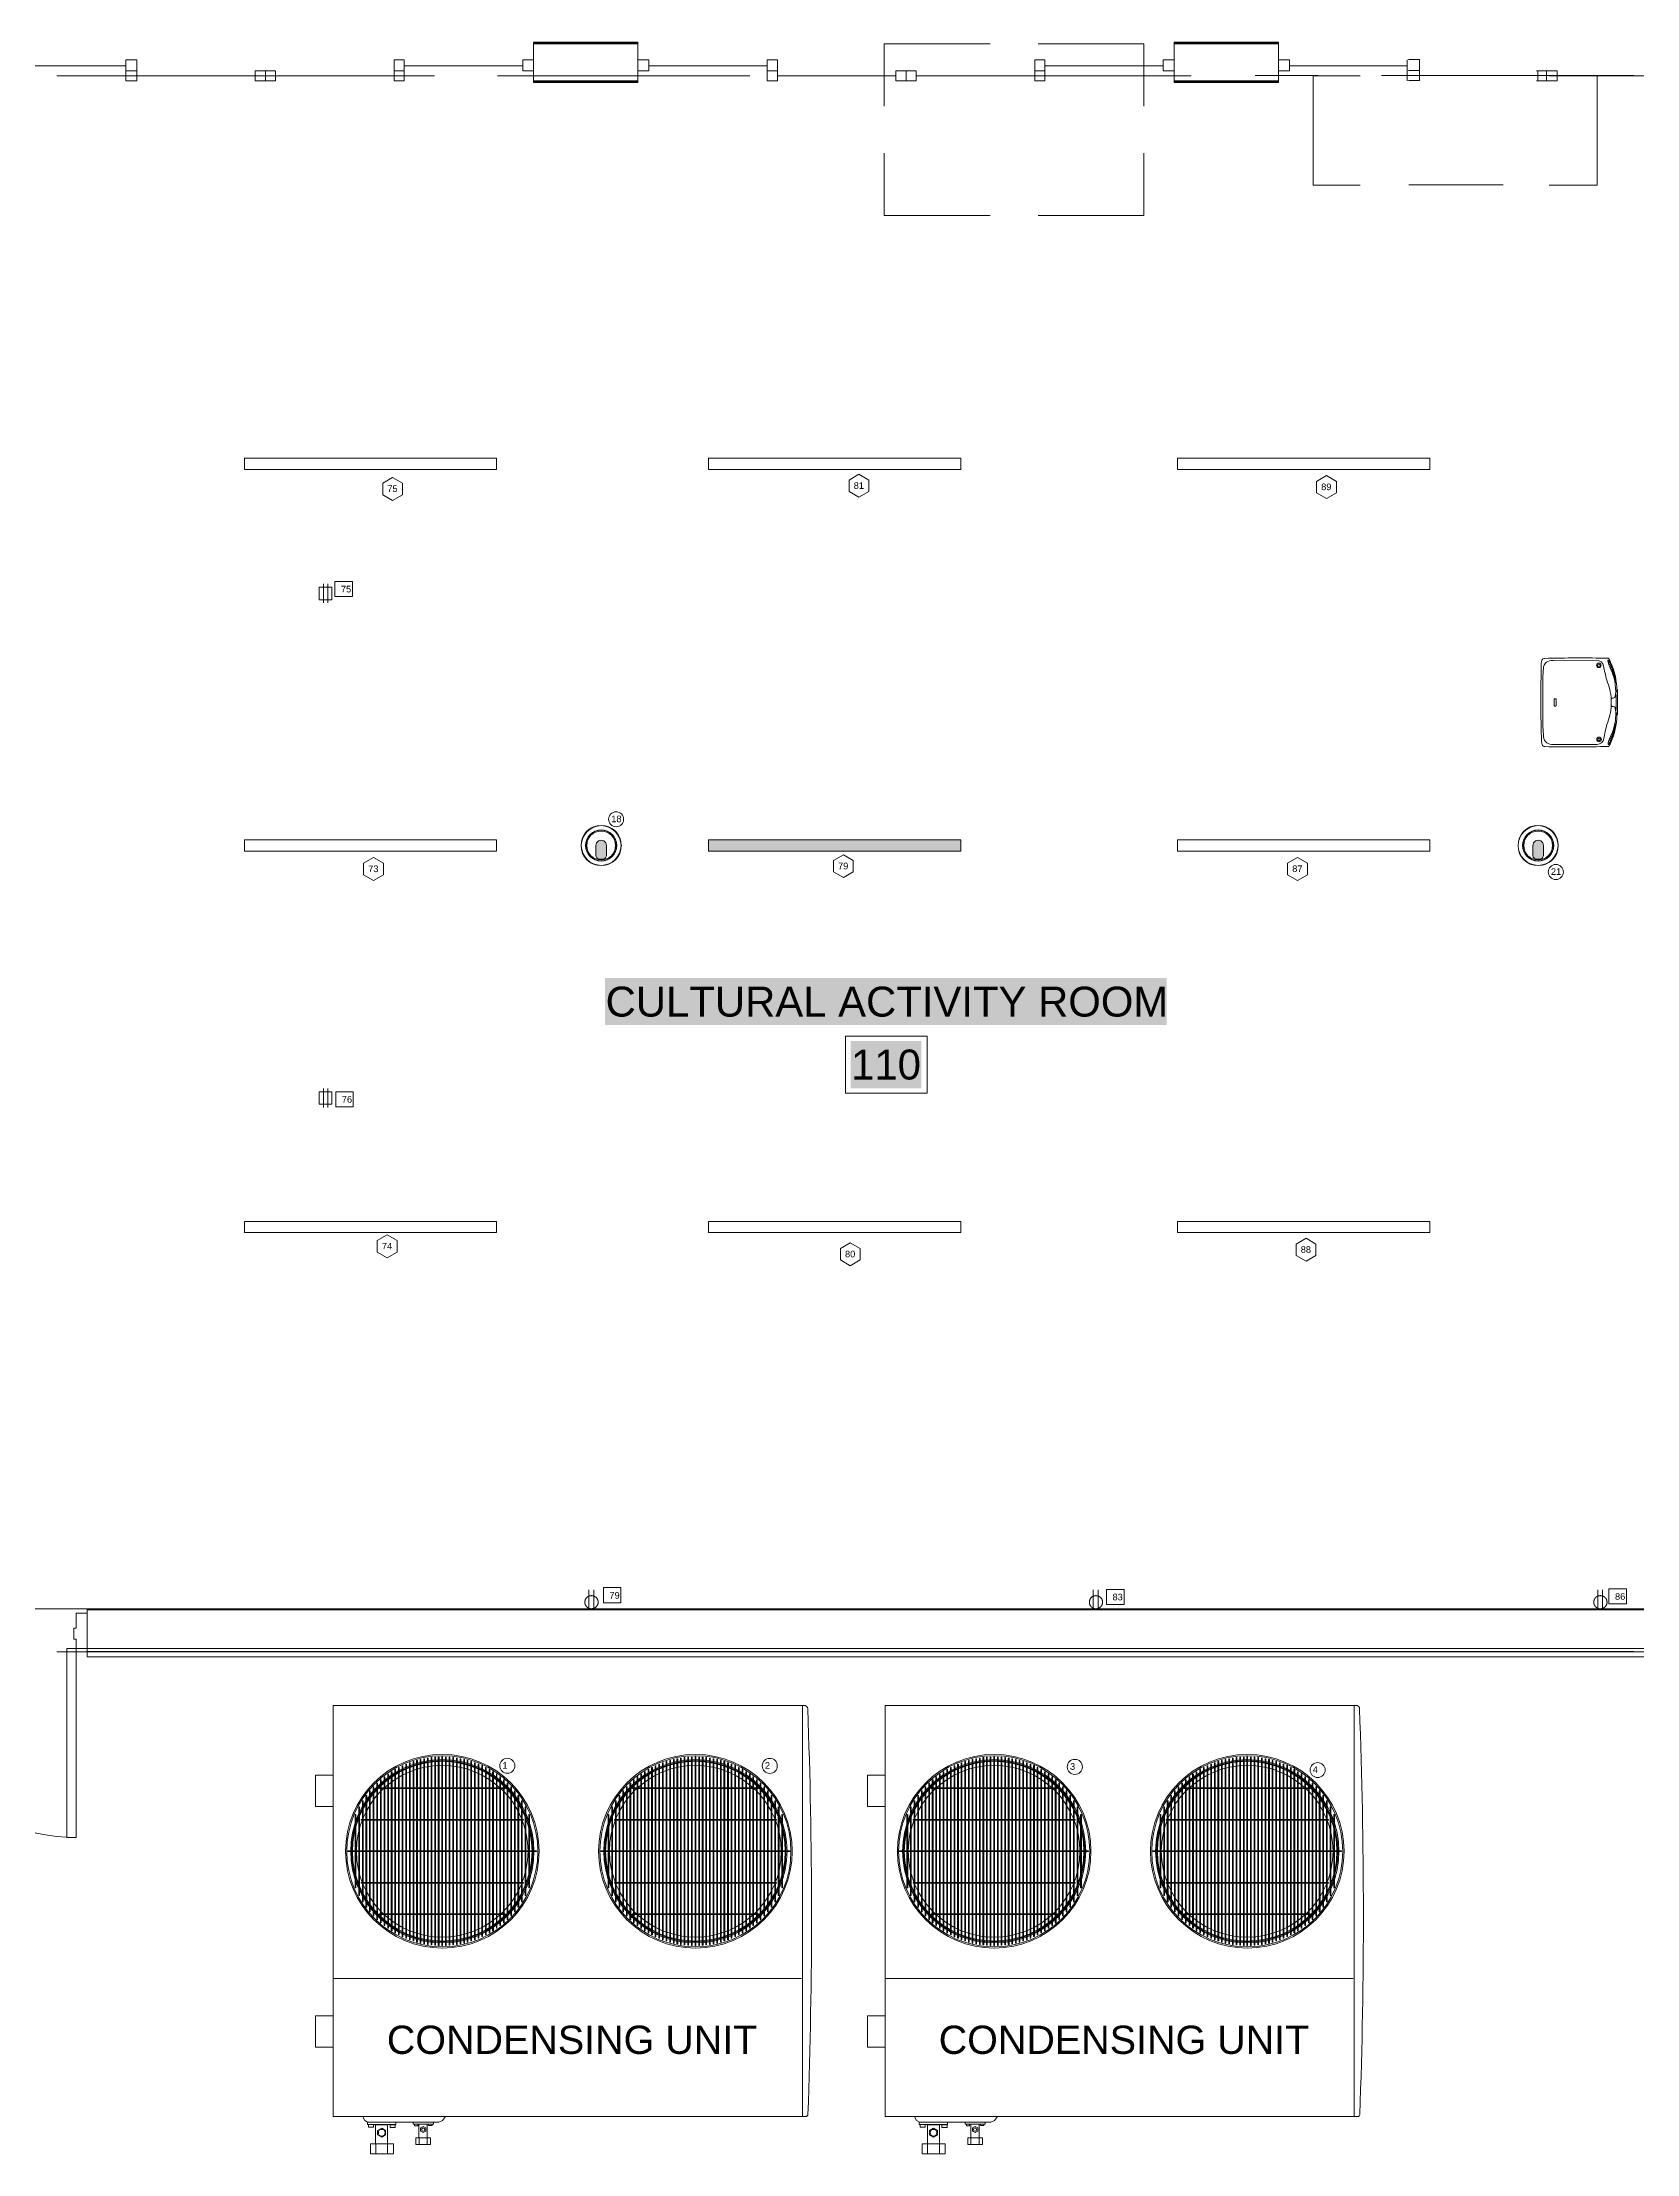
# Model space of a CAD drawing. Header units: inches. Extents: x 0.9 to 36.3, y 0.7 to 23.3.
# Drawn here: x 24.653 to 27.814, y 5.115 to 9.3 of the extents above; entities that cross this region are included whole.
import ezdxf

# ---------------------------------------------------------------- set-up
doc = ezdxf.new("R2010")
doc.units = ezdxf.units.IN
doc.layers.get('0').update_dxf_attribs({"color": 1})
for name, color, linetype, lineweight, true_color in [('Blocks', 7, 'Continuous', 5, 0x9a9c7f), ('Boarder for name', 7, 'Continuous', 5, 0x777777), ('Doors', 7, 'Continuous', 5, 0xf2db9c), ('Lights', 7, 'Continuous', 5, 0xff0a0a), ('Numbering Lights', 1, 'Continuous', 0, 0xff0000), ('PDF_Geometry', 7, 'Continuous', 9, 0x777777)]:
    doc.layers.add(name, color=color, linetype=linetype, lineweight=lineweight, true_color=true_color)
for name, color, linetype, lineweight in [('CCTV', 253, 'Continuous', 0), ('Condensing Units', 150, 'Continuous', 0), ('Numbering CCTV', 253, 'Continuous', 0), ('Numbering Condensing Units', 150, 'Continuous', 0), ('Numbering receptecles', 170, 'Continuous', 0), ('Receptacles', 170, 'Continuous', 0)]:
    doc.layers.add(name, color=color, linetype=linetype, lineweight=lineweight)
doc.layers.add('PDF_Solid Fills', color=7, linetype='Continuous', true_color=0xffffff)
doc.layers.add('PDF_Text', color=7, linetype='Continuous')
doc.styles.add('PDF Arial', font='arial.ttf')
doc.styles.get("Standard").update_dxf_attribs({"font": 'arial.ttf'})

# ---------------------------------------------------------------- blocks, each defined once
blk = doc.blocks.new('HD60-TOP')
at = {"lineweight": 0}
for p, q in [((-1.29, 2.24), (-1.29, 2.23)), ((2.58, 0), (2.57, 0)), ((-1.29, -2.24), (-1.29, -2.23))]:
    blk.add_line(p, q, dxfattribs=at)
at = {"lineweight": 0, "flags": 128}
for points in [[(-1.24, 2.27), (-1.23, 2.26, 0.011482), (-1.34, 2.2), (-1.34, 2.21, -0.005759)], [(0.67, 0), (0.67, -1.3, -0.281624), (0.46, -1.65, -0.240543), (-0.46, -1.65, -0.281624), (-0.67, -1.3), (-0.67, 0, -1.000121)], [(2.58, -0.06), (2.57, -0.06, 0.011482), (2.57, 0.06), (2.58, 0.06, -0.005759)], [(-1.34, -2.21), (-1.34, -2.2, 0.011482), (-1.23, -2.26), (-1.24, -2.27, -0.005759)]]:
    blk.add_lwpolyline(points, format="xyb", close=True, dxfattribs=at)
at = {"lineweight": 0}
for radius in [2.57, 2.54, 1.99, 1.97]:
    blk.add_circle((0, 0), radius, dxfattribs=at)
blk.add_circle((0, 0), 1.84)
blk = doc.blocks.new('Epson 5040ub_top_cad-block.com')
at = {"color": 0}
for points in [[(-74, -5), (-74, 0), (0, 0)], [(74, -5), (74, 0), (0, 0)], [(-231, -53), (-238, -47)], [(-220, -49), (-228, -43)], [(-208, -45), (-216, -38)], [(-199, -41), (-206, -35)], [(-188, -37), (-195, -31)], [(-177, -32), (-183, -28)], [(-168, -29), (-173, -25)], [(-157, -25), (-160, -22)], [(-148, -22), (-149, -20)], [(-138, -19), (-139, -19)], [(138, -19), (139, -19)], [(148, -22), (149, -20)], [(157, -25), (160, -22)], [(168, -29), (173, -25)], [(177, -32), (183, -28)], [(188, -37), (195, -31)], [(199, -41), (206, -35)], [(208, -45), (216, -38)], [(220, -49), (228, -43)], [(231, -53), (238, -47)], [(-19, -359), (0, -359)], [(19, -359), (0, -359)], [(-49, -438), (49, -438)], [(-19, -371), (0, -371)], [(19, -371), (0, -371)]]:
    blk.add_lwpolyline(points, dxfattribs=at)
for points in [[(0, -37), (-17, -37, -0.354906), (-24, -31, -0.016056), (-26, -22, 0.285232), (-31, -15, 0.084022), (-44, -13, -0.143766), (-49, -12, -0.072792), (-52, -10), (-60, -10, 0.320532), (-66, -5, 0.048215), (-97, -5, 0.096612), (-254, -49, 0.263617), (-258, -55, 0.012885), (-258, -427, -0.781265)], [(-60, -10), (-106, -13, 0.045223), (-106, -13, 0.07056), (-174, -31, -0.006437), (-228, -53, -0.072856), (-243, -56, -0.70445), (-246, -49, -0.081569), (-240, -45, -0.0531), (-170, -21, -0.048177), (-106, -13, -6.183682)], [(-247, -53, -0.112665), (-246, -52, -0.081569), (-240, -48, -0.0531), (-170, -24, -0.02751), (-134, -18, -0.02751)], [(-49, -438), (-87, -438, -0.020934), (-200, -434, -0.427836), (-246, -377), (-246, -121, -0.367703), (-212, -81, 0.026801), (-130, -63, 0.03082), (-130, -63, -0.081077), (-17, -37, -8.970593)], [(0, -37), (17, -37, 0.354906), (24, -31, 0.016056), (26, -22, -0.285232), (31, -15, -0.084022), (44, -13, 0.143766), (49, -12, 0.072792), (52, -10), (60, -10, -0.320532), (66, -5, -0.048215), (97, -5, -0.096612), (254, -49, -0.263617), (258, -55, -0.012885), (258, -427, 0.781265)], [(49, -438), (87, -438, 0.020934), (200, -434, 0.427836), (246, -377), (246, -121, 0.367703), (212, -81, -0.026801), (130, -63, -0.03082), (130, -63, 0.081077), (17, -37, 8.970593)], [(60, -10), (106, -13, -0.045223), (106, -13, -0.07056), (174, -31, 0.006437), (228, -53, 0.072856), (243, -56, 0.70445), (246, -49, 0.081569), (240, -45, 0.0531), (170, -21, 0.048177), (106, -13, 6.183682)], [(247, -53, 0.112665), (246, -52, 0.081569), (240, -48, 0.0531), (170, -24, 0.02751), (134, -18, 0.02751)], [(-258, -427, 0.30611), (-247, -442, 0.079705), (-230, -446, 0.003039), (0, -450, 73.76926)], [(258, -427, -0.30611), (247, -442, -0.079705), (230, -446, -0.003039), (0, -450, -73.76926)]]:
    blk.add_lwpolyline(points, format="xyb", dxfattribs=at)
for centre, radius in [((-217, -109), 13.3), ((-217, -109), 7.38), ((217, -109), 13.3), ((217, -109), 7.38)]:
    blk.add_circle(centre, radius, dxfattribs=at)
for centre, radius, start, end in [((0, -859), 851, 86.5169, 93.4831), ((-14, -365), 7.59, 127.7395, 232.2605), ((14, -365), 7.59, 307.7395, 52.2605)]:
    blk.add_arc(centre, radius, start, end, dxfattribs=at)

msp = doc.modelspace()

# ---------------------------------------------------------------- hatches: boundary and pattern name
at = {"layer": 'CCTV', "linetype": 'ByBlock', "ltscale": 0.001, "transparency": 33554559}
h = msp.add_hatch(color=256, dxfattribs=at)
h.paths.add_polyline_path([(25.7716, 7.7076, 1), (25.7508, 7.7076), (25.7508, 7.6874, 0.28161), (25.7542, 7.6819, 0.240543), (25.7683, 7.6819, 0.28161), (25.7716, 7.6874)])
h.paths.add_polyline_path([(27.629, 7.7076, 1), (27.6082, 7.7076), (27.6082, 7.6874, 0.28161), (27.6116, 7.6819, 0.240543), (27.6257, 7.6819, 0.28161), (27.629, 7.6874)])
at = {"layer": 'Lights', "linetype": 'ByBlock', "ltscale": 0.001, "transparency": 33554559}
h = msp.add_hatch(color=256, dxfattribs=at)
h.paths.add_polyline_path([(24.124, 7.7186), (24.124, 7.6966), (24.624, 7.6966), (24.624, 7.7186)])
h.paths.add_polyline_path([(26.474, 7.6966), (26.474, 7.7186), (25.974, 7.7186), (25.974, 7.6966)])
h.paths.add_polyline_path([(28.334, 7.6966), (28.334, 7.7186), (27.834, 7.7186), (27.834, 7.6966)])

# ---------------------------------------------------------------- linework, layer by layer
at = {"layer": 'Boarder for name', "linetype": 'ByBlock'}
msp.add_lwpolyline([(26.2456, 7.3299), (26.4073, 7.3299), (26.4073, 7.2166), (26.2456, 7.2166)], close=True, dxfattribs=at)
at = {"layer": 'Condensing Units', "linetype": 'ByBlock'}
for p, q in [((25.4166, 5.1333), (25.4166, 5.1736)), ((26.5105, 5.1333), (26.5105, 5.1736))]:
    msp.add_line(p, q, dxfattribs=at)
for points in [[(26.1658, 6.0029), (25.23, 6.0029), (25.23, 5.1885), (26.167, 5.1885)], [(26.1601, 5.1885), (26.1601, 6.0029)], [(27.2598, 6.0029), (26.324, 6.0029), (26.324, 5.1885), (27.261, 5.1885)], [(27.2541, 5.1885), (27.2541, 6.0029)], [(25.23, 5.8029), (25.1951, 5.8029), (25.1951, 5.865), (25.23, 5.865)], [(26.324, 5.8029), (26.2891, 5.8029), (26.2891, 5.865), (26.324, 5.865)], [(26.1583, 5.4623), (25.23, 5.4623)], [(27.2522, 5.4623), (26.324, 5.4623)], [(25.23, 5.3885), (25.1951, 5.3885), (25.1951, 5.3264), (25.23, 5.3264)], [(26.324, 5.3885), (26.2891, 5.3885), (26.2891, 5.3264), (26.324, 5.3264)], [(25.4529, 5.1885), (25.4467, 5.1806), (25.4397, 5.1774), (25.2981, 5.1774), (25.2924, 5.1808), (25.2886, 5.1879)], [(25.2998, 5.1727), (25.2998, 5.1673), (25.3097, 5.1673), (25.3097, 5.1727)], [(25.3377, 5.1148), (25.3377, 5.1724), (25.3141, 5.1724), (25.3141, 5.1345)], [(25.3886, 5.1774), (25.3886, 5.1736), (25.4286, 5.1736), (25.4286, 5.1774)], [(25.3975, 5.1736), (25.3975, 5.1704), (25.3914, 5.1704), (25.3914, 5.1736)], [(25.4, 5.1736), (25.4, 5.1463)], [(25.4189, 5.1736), (25.4189, 5.1708), (25.4261, 5.1708), (25.4261, 5.1736)], [(26.5469, 5.1885), (26.5407, 5.1806), (26.5337, 5.1774), (26.3921, 5.1774), (26.3864, 5.1808), (26.3826, 5.1879)], [(26.3938, 5.1727), (26.3938, 5.1673), (26.4036, 5.1673), (26.4036, 5.1727)], [(26.4316, 5.1148), (26.4316, 5.1724), (26.4081, 5.1724), (26.4081, 5.1345)], [(26.4825, 5.1774), (26.4825, 5.1736), (26.5226, 5.1736), (26.5226, 5.1774)], [(26.4914, 5.1736), (26.4914, 5.1704), (26.4854, 5.1704), (26.4854, 5.1736)], [(26.494, 5.1736), (26.494, 5.1463)], [(26.5129, 5.1736), (26.5129, 5.1708), (26.5201, 5.1708), (26.5201, 5.1736)], [(25.3144, 5.1148), (25.3144, 5.1345)], [(25.4003, 5.1333), (25.4003, 5.1463)], [(26.4084, 5.1148), (26.4084, 5.1345)], [(26.4943, 5.1333), (26.4943, 5.1463)]]:
    msp.add_lwpolyline(points, dxfattribs=at)
for points in [[(26.1658, 6.0029, -0.344168), (26.1706, 5.9969, -0.018571), (26.171, 5.1927, -0.387857), (26.167, 5.1885)], [(27.2598, 6.0029, -0.344168), (27.2645, 5.9969, -0.018571), (27.265, 5.1927, -0.387857), (27.261, 5.1885)]]:
    msp.add_lwpolyline(points, format="xyb", dxfattribs=at)
for points in [[(25.4327, 5.9006), (25.4327, 5.528), (25.4313, 5.528), (25.4313, 5.9006)], [(25.4399, 5.5276), (25.4399, 5.901), (25.4384, 5.901), (25.4384, 5.5276)], [(25.447, 5.9012), (25.447, 5.5275), (25.4456, 5.5275), (25.4456, 5.9012)], [(25.4542, 5.5276), (25.4542, 5.901), (25.4528, 5.901), (25.4528, 5.5276)], [(25.4614, 5.9006), (25.4614, 5.528), (25.46, 5.528), (25.46, 5.9006)], [(25.9344, 5.9006), (25.9344, 5.528), (25.933, 5.528), (25.933, 5.9006)], [(25.9416, 5.5276), (25.9416, 5.9011), (25.9402, 5.9011), (25.9402, 5.5276)], [(25.9488, 5.9012), (25.9488, 5.5275), (25.9473, 5.5275), (25.9473, 5.9012)], [(25.956, 5.5276), (25.956, 5.9011), (25.9545, 5.9011), (25.9545, 5.5276)], [(25.9631, 5.9007), (25.9631, 5.528), (25.9617, 5.528), (25.9617, 5.9007)], [(26.5267, 5.9006), (26.5267, 5.528), (26.5252, 5.528), (26.5252, 5.9006)], [(26.5339, 5.5276), (26.5339, 5.901), (26.5324, 5.901), (26.5324, 5.5276)], [(26.541, 5.9012), (26.541, 5.5275), (26.5396, 5.5275), (26.5396, 5.9012)], [(26.5482, 5.5276), (26.5482, 5.901), (26.5467, 5.901), (26.5467, 5.5276)], [(26.5553, 5.9006), (26.5553, 5.528), (26.5539, 5.528), (26.5539, 5.9006)], [(27.0284, 5.9006), (27.0284, 5.528), (27.027, 5.528), (27.027, 5.9006)], [(27.0356, 5.5276), (27.0356, 5.9011), (27.0342, 5.9011), (27.0342, 5.5276)], [(27.0427, 5.9012), (27.0427, 5.5275), (27.0413, 5.5275), (27.0413, 5.9012)], [(27.0499, 5.5276), (27.0499, 5.9011), (27.0485, 5.9011), (27.0485, 5.5276)], [(27.0571, 5.9007), (27.0571, 5.528), (27.0557, 5.528), (27.0557, 5.9007)], [(25.3323, 5.8618), (25.3323, 5.5669), (25.3308, 5.5669), (25.3308, 5.8618)], [(25.3394, 5.5616), (25.3394, 5.8671), (25.338, 5.8671), (25.338, 5.5616)], [(25.3466, 5.8719), (25.3466, 5.5568), (25.3452, 5.5568), (25.3452, 5.8719)], [(25.3538, 5.5524), (25.3538, 5.8762), (25.3524, 5.8762), (25.3524, 5.5524)], [(25.361, 5.8802), (25.361, 5.5485), (25.3595, 5.5485), (25.3595, 5.8802)], [(25.3681, 5.5449), (25.3681, 5.8837), (25.3667, 5.8837), (25.3667, 5.5449)], [(25.3753, 5.8869), (25.3753, 5.5418), (25.3739, 5.5418), (25.3739, 5.8869)], [(25.3825, 5.539), (25.3825, 5.8897), (25.381, 5.8897), (25.381, 5.539)], [(25.3897, 5.8922), (25.3897, 5.5365), (25.3882, 5.5365), (25.3882, 5.8922)], [(25.3968, 5.5343), (25.3968, 5.8943), (25.3954, 5.8943), (25.3954, 5.5343)], [(25.404, 5.8962), (25.404, 5.5325), (25.4026, 5.5325), (25.4026, 5.8962)], [(25.4112, 5.5309), (25.4112, 5.8977), (25.4097, 5.8977), (25.4097, 5.5309)], [(25.4183, 5.8991), (25.4183, 5.5297), (25.4169, 5.5297), (25.4169, 5.8991)], [(25.4255, 5.5286), (25.4255, 5.8999), (25.4241, 5.8999), (25.4241, 5.5286)], [(25.4686, 5.8999), (25.4686, 5.5287), (25.4671, 5.5287), (25.4671, 5.8999)], [(25.4757, 5.5297), (25.4757, 5.899), (25.4743, 5.899), (25.4743, 5.5297)], [(25.4829, 5.5309), (25.4829, 5.8977), (25.4815, 5.8977), (25.4815, 5.5309)], [(25.4901, 5.8962), (25.4901, 5.5325), (25.4887, 5.5325), (25.4887, 5.8962)], [(25.4972, 5.5343), (25.4972, 5.8943), (25.4958, 5.8943), (25.4958, 5.5343)], [(25.5044, 5.8922), (25.5044, 5.5365), (25.503, 5.5365), (25.503, 5.8922)], [(25.5116, 5.539), (25.5116, 5.8897), (25.5102, 5.8897), (25.5102, 5.539)], [(25.5188, 5.8869), (25.5188, 5.5418), (25.5173, 5.5418), (25.5173, 5.8869)], [(25.5259, 5.5455), (25.5259, 5.8843), (25.5245, 5.8843), (25.5245, 5.5455)], [(25.5331, 5.8802), (25.5331, 5.5485), (25.5317, 5.5485), (25.5317, 5.8802)], [(25.5403, 5.5524), (25.5403, 5.8762), (25.5389, 5.8762), (25.5389, 5.5524)], [(25.5475, 5.8719), (25.5475, 5.5568), (25.546, 5.5568), (25.546, 5.8719)], [(25.5546, 5.5616), (25.5546, 5.8676), (25.5534, 5.8676), (25.5534, 5.5616)], [(25.5618, 5.8618), (25.5618, 5.5669), (25.5604, 5.5669), (25.5604, 5.8618)], [(25.834, 5.8618), (25.834, 5.5669), (25.8326, 5.5669), (25.8326, 5.8618)], [(25.8412, 5.5616), (25.8412, 5.8671), (25.8397, 5.8671), (25.8397, 5.5616)], [(25.8483, 5.8719), (25.8483, 5.5568), (25.8469, 5.5568), (25.8469, 5.8719)], [(25.8555, 5.5524), (25.8555, 5.8763), (25.8541, 5.8763), (25.8541, 5.5524)], [(25.8627, 5.8802), (25.8627, 5.5485), (25.8613, 5.5485), (25.8613, 5.8802)], [(25.8699, 5.545), (25.8699, 5.8837), (25.8684, 5.8837), (25.8684, 5.545)], [(25.8771, 5.8869), (25.8771, 5.5418), (25.8756, 5.5418), (25.8756, 5.8869)], [(25.8842, 5.539), (25.8842, 5.8897), (25.8828, 5.8897), (25.8828, 5.539)], [(25.8914, 5.8922), (25.8914, 5.5365), (25.89, 5.5365), (25.89, 5.8922)], [(25.8986, 5.5344), (25.8986, 5.8943), (25.8971, 5.8943), (25.8971, 5.5344)], [(25.9057, 5.8962), (25.9057, 5.5325), (25.9043, 5.5325), (25.9043, 5.8962)], [(25.9129, 5.531), (25.9129, 5.8977), (25.9115, 5.8977), (25.9115, 5.531)], [(25.9201, 5.8991), (25.9201, 5.5297), (25.9186, 5.5297), (25.9186, 5.8991)], [(25.9272, 5.5286), (25.9272, 5.9), (25.9258, 5.9), (25.9258, 5.5286)], [(25.9703, 5.9), (25.9703, 5.5287), (25.9689, 5.5287), (25.9689, 5.9)], [(25.9775, 5.5297), (25.9775, 5.899), (25.9761, 5.899), (25.9761, 5.5297)], [(25.9847, 5.531), (25.9847, 5.8977), (25.9832, 5.8977), (25.9832, 5.531)], [(25.9918, 5.8962), (25.9918, 5.5325), (25.9904, 5.5325), (25.9904, 5.8962)], [(25.999, 5.5344), (25.999, 5.8943), (25.9975, 5.8943), (25.9975, 5.5344)], [(26.0062, 5.8922), (26.0062, 5.5365), (26.0047, 5.5365), (26.0047, 5.8922)], [(26.0133, 5.539), (26.0133, 5.8897), (26.0119, 5.8897), (26.0119, 5.539)], [(26.0205, 5.8869), (26.0205, 5.5418), (26.0191, 5.5418), (26.0191, 5.8869)], [(26.0277, 5.5455), (26.0277, 5.8843), (26.0263, 5.8843), (26.0263, 5.5455)], [(26.0349, 5.8802), (26.0349, 5.5485), (26.0334, 5.5485), (26.0334, 5.8802)], [(26.042, 5.5524), (26.042, 5.8763), (26.0406, 5.8763), (26.0406, 5.5524)], [(26.0492, 5.8719), (26.0492, 5.5568), (26.0478, 5.5568), (26.0478, 5.8719)], [(26.0564, 5.5616), (26.0564, 5.8676), (26.0552, 5.8676), (26.0552, 5.5616)], [(26.0635, 5.8618), (26.0635, 5.5669), (26.0621, 5.5669), (26.0621, 5.8618)], [(26.4262, 5.8618), (26.4262, 5.5669), (26.4248, 5.5669), (26.4248, 5.8618)], [(26.4334, 5.5616), (26.4334, 5.8671), (26.432, 5.8671), (26.432, 5.5616)], [(26.4406, 5.8719), (26.4406, 5.5568), (26.4392, 5.5568), (26.4392, 5.8719)], [(26.4478, 5.5524), (26.4478, 5.8762), (26.4463, 5.8762), (26.4463, 5.5524)], [(26.4549, 5.8802), (26.4549, 5.5485), (26.4535, 5.5485), (26.4535, 5.8802)], [(26.4621, 5.5449), (26.4621, 5.8837), (26.4607, 5.8837), (26.4607, 5.5449)], [(26.4693, 5.8869), (26.4693, 5.5418), (26.4679, 5.5418), (26.4679, 5.8869)], [(26.4764, 5.539), (26.4764, 5.8897), (26.475, 5.8897), (26.475, 5.539)], [(26.4836, 5.8922), (26.4836, 5.5365), (26.4822, 5.5365), (26.4822, 5.8922)], [(26.4908, 5.5343), (26.4908, 5.8943), (26.4894, 5.8943), (26.4894, 5.5343)], [(26.498, 5.8962), (26.498, 5.5325), (26.4965, 5.5325), (26.4965, 5.8962)], [(26.5051, 5.5309), (26.5051, 5.8977), (26.5037, 5.8977), (26.5037, 5.5309)], [(26.5123, 5.8991), (26.5123, 5.5297), (26.5109, 5.5297), (26.5109, 5.8991)], [(26.5195, 5.5286), (26.5195, 5.8999), (26.5181, 5.8999), (26.5181, 5.5286)], [(26.5625, 5.8999), (26.5625, 5.5287), (26.5611, 5.5287), (26.5611, 5.8999)], [(26.5697, 5.5297), (26.5697, 5.899), (26.5683, 5.899), (26.5683, 5.5297)], [(26.5769, 5.5309), (26.5769, 5.8977), (26.5754, 5.8977), (26.5754, 5.5309)], [(26.5841, 5.8962), (26.5841, 5.5325), (26.5826, 5.5325), (26.5826, 5.8962)], [(26.5912, 5.5343), (26.5912, 5.8943), (26.5898, 5.8943), (26.5898, 5.5343)], [(26.5984, 5.8922), (26.5984, 5.5365), (26.597, 5.5365), (26.597, 5.8922)], [(26.6056, 5.539), (26.6056, 5.8897), (26.6041, 5.8897), (26.6041, 5.539)], [(26.6128, 5.8869), (26.6128, 5.5418), (26.6113, 5.5418), (26.6113, 5.8869)], [(26.6199, 5.5455), (26.6199, 5.8843), (26.6185, 5.8843), (26.6185, 5.5455)], [(26.6271, 5.8802), (26.6271, 5.5485), (26.6256, 5.5485), (26.6256, 5.8802)], [(26.6342, 5.5524), (26.6342, 5.8762), (26.6328, 5.8762), (26.6328, 5.5524)], [(26.6414, 5.8719), (26.6414, 5.5568), (26.64, 5.5568), (26.64, 5.8719)], [(26.6486, 5.5616), (26.6486, 5.8676), (26.6474, 5.8676), (26.6474, 5.5616)], [(26.6558, 5.8618), (26.6558, 5.5669), (26.6543, 5.5669), (26.6543, 5.8618)], [(26.928, 5.8618), (26.928, 5.5669), (26.9266, 5.5669), (26.9266, 5.8618)], [(26.9352, 5.5616), (26.9352, 5.8671), (26.9337, 5.8671), (26.9337, 5.5616)], [(26.9423, 5.8719), (26.9423, 5.5568), (26.9409, 5.5568), (26.9409, 5.8719)], [(26.9495, 5.5524), (26.9495, 5.8763), (26.9481, 5.8763), (26.9481, 5.5524)], [(26.9567, 5.8802), (26.9567, 5.5485), (26.9552, 5.5485), (26.9552, 5.8802)], [(26.9638, 5.545), (26.9638, 5.8837), (26.9624, 5.8837), (26.9624, 5.545)], [(26.971, 5.8869), (26.971, 5.5418), (26.9696, 5.5418), (26.9696, 5.8869)], [(26.9782, 5.539), (26.9782, 5.8897), (26.9768, 5.8897), (26.9768, 5.539)], [(26.9854, 5.8922), (26.9854, 5.5365), (26.9839, 5.5365), (26.9839, 5.8922)], [(26.9925, 5.5344), (26.9925, 5.8943), (26.9911, 5.8943), (26.9911, 5.5344)], [(26.9997, 5.8962), (26.9997, 5.5325), (26.9983, 5.5325), (26.9983, 5.8962)], [(27.0069, 5.531), (27.0069, 5.8977), (27.0055, 5.8977), (27.0055, 5.531)], [(27.014, 5.8991), (27.014, 5.5297), (27.0126, 5.5297), (27.0126, 5.8991)], [(27.0212, 5.5286), (27.0212, 5.9), (27.0198, 5.9), (27.0198, 5.5286)], [(27.0643, 5.9), (27.0643, 5.5287), (27.0628, 5.5287), (27.0628, 5.9)], [(27.0715, 5.5297), (27.0715, 5.899), (27.07, 5.899), (27.07, 5.5297)], [(27.0786, 5.531), (27.0786, 5.8977), (27.0772, 5.8977), (27.0772, 5.531)], [(27.0858, 5.8962), (27.0858, 5.5325), (27.0844, 5.5325), (27.0844, 5.8962)], [(27.0929, 5.5344), (27.0929, 5.8943), (27.0915, 5.8943), (27.0915, 5.5344)], [(27.1001, 5.8922), (27.1001, 5.5365), (27.0987, 5.5365), (27.0987, 5.8922)], [(27.1073, 5.539), (27.1073, 5.8897), (27.1059, 5.8897), (27.1059, 5.539)], [(27.1145, 5.8869), (27.1145, 5.5418), (27.113, 5.5418), (27.113, 5.8869)], [(27.1217, 5.5455), (27.1217, 5.8843), (27.1202, 5.8843), (27.1202, 5.5455)], [(27.1288, 5.8802), (27.1288, 5.5485), (27.1274, 5.5485), (27.1274, 5.8802)], [(27.136, 5.5524), (27.136, 5.8763), (27.1346, 5.8763), (27.1346, 5.5524)], [(27.1432, 5.8719), (27.1432, 5.5568), (27.1418, 5.5568), (27.1418, 5.8719)], [(27.1504, 5.5616), (27.1504, 5.8676), (27.1491, 5.8676), (27.1491, 5.5616)], [(27.1575, 5.8618), (27.1575, 5.5669), (27.1561, 5.5669), (27.1561, 5.8618)], [(25.2964, 5.6038), (25.2964, 5.8249), (25.295, 5.8249), (25.295, 5.6038)], [(25.3036, 5.8341), (25.3036, 5.5946), (25.3021, 5.5946), (25.3021, 5.8341)], [(25.3107, 5.5865), (25.3107, 5.8422), (25.3093, 5.8422), (25.3093, 5.5865)], [(25.3179, 5.8494), (25.3179, 5.5793), (25.3165, 5.5793), (25.3165, 5.8494)], [(25.5711, 5.8384), (25.5711, 5.8398), (25.3215, 5.8398), (25.3215, 5.8384)], [(25.3251, 5.5727), (25.3251, 5.8559), (25.3237, 5.8559), (25.3237, 5.5727)], [(25.569, 5.5727), (25.569, 5.8559), (25.5675, 5.8559), (25.5675, 5.5727)], [(25.5761, 5.8494), (25.5761, 5.5793), (25.5747, 5.5793), (25.5747, 5.8494)], [(25.5833, 5.5865), (25.5833, 5.8422), (25.5819, 5.8422), (25.5819, 5.5865)], [(25.5905, 5.8341), (25.5905, 5.5946), (25.5891, 5.5946), (25.5891, 5.8341)], [(25.5977, 5.6038), (25.5977, 5.8249), (25.5962, 5.8249), (25.5962, 5.6038)], [(25.7981, 5.6038), (25.7981, 5.8249), (25.7967, 5.8249), (25.7967, 5.6038)], [(25.8053, 5.8341), (25.8053, 5.5946), (25.8039, 5.5946), (25.8039, 5.8341)], [(25.8125, 5.5865), (25.8125, 5.8422), (25.8111, 5.8422), (25.8111, 5.5865)], [(25.8197, 5.8494), (25.8197, 5.5793), (25.8182, 5.5793), (25.8182, 5.8494)], [(26.0729, 5.8384), (26.0729, 5.8399), (25.8233, 5.8399), (25.8233, 5.8384)], [(25.8268, 5.5728), (25.8268, 5.8559), (25.8254, 5.8559), (25.8254, 5.5728)], [(26.0707, 5.5728), (26.0707, 5.8559), (26.0693, 5.8559), (26.0693, 5.5728)], [(26.0779, 5.8494), (26.0779, 5.5793), (26.0765, 5.5793), (26.0765, 5.8494)], [(26.0851, 5.5865), (26.0851, 5.8422), (26.0836, 5.8422), (26.0836, 5.5865)], [(26.0922, 5.8341), (26.0922, 5.5946), (26.0908, 5.5946), (26.0908, 5.8341)], [(26.0994, 5.6038), (26.0994, 5.8249), (26.098, 5.8249), (26.098, 5.6038)], [(26.3904, 5.6038), (26.3904, 5.8249), (26.3889, 5.8249), (26.3889, 5.6038)], [(26.3975, 5.8341), (26.3975, 5.5946), (26.3961, 5.5946), (26.3961, 5.8341)], [(26.4047, 5.5865), (26.4047, 5.8422), (26.4033, 5.8422), (26.4033, 5.5865)], [(26.4119, 5.8494), (26.4119, 5.5793), (26.4105, 5.5793), (26.4105, 5.8494)], [(26.6651, 5.8384), (26.6651, 5.8398), (26.4155, 5.8398), (26.4155, 5.8384)], [(26.4191, 5.5727), (26.4191, 5.8559), (26.4176, 5.8559), (26.4176, 5.5727)], [(26.663, 5.5727), (26.663, 5.8559), (26.6615, 5.8559), (26.6615, 5.5727)], [(26.6701, 5.8494), (26.6701, 5.5793), (26.6687, 5.5793), (26.6687, 5.8494)], [(26.6773, 5.5865), (26.6773, 5.8422), (26.6759, 5.8422), (26.6759, 5.5865)], [(26.6845, 5.8341), (26.6845, 5.5946), (26.6831, 5.5946), (26.6831, 5.8341)], [(26.6917, 5.6038), (26.6917, 5.8249), (26.6902, 5.8249), (26.6902, 5.6038)], [(26.8921, 5.6038), (26.8921, 5.8249), (26.8907, 5.8249), (26.8907, 5.6038)], [(26.8993, 5.8341), (26.8993, 5.5946), (26.8979, 5.5946), (26.8979, 5.8341)], [(26.9065, 5.5865), (26.9065, 5.8422), (26.905, 5.8422), (26.905, 5.5865)], [(26.9136, 5.8494), (26.9136, 5.5793), (26.9122, 5.5793), (26.9122, 5.8494)], [(27.1668, 5.8384), (27.1668, 5.8399), (26.9172, 5.8399), (26.9172, 5.8384)], [(26.9208, 5.5728), (26.9208, 5.8559), (26.9194, 5.8559), (26.9194, 5.5728)], [(27.1647, 5.5728), (27.1647, 5.8559), (27.1633, 5.8559), (27.1633, 5.5728)], [(27.1719, 5.8494), (27.1719, 5.5793), (27.1704, 5.5793), (27.1704, 5.8494)], [(27.179, 5.5865), (27.179, 5.8422), (27.1776, 5.8422), (27.1776, 5.5865)], [(27.1862, 5.8341), (27.1862, 5.5946), (27.1848, 5.5946), (27.1848, 5.8341)], [(27.1934, 5.6038), (27.1934, 5.8249), (27.192, 5.8249), (27.192, 5.6038)], [(25.2749, 5.787), (25.2749, 5.6417), (25.2734, 5.6417), (25.2734, 5.787)], [(25.2821, 5.6266), (25.2821, 5.8021), (25.2806, 5.8021), (25.2806, 5.6266)], [(25.607, 5.7774), (25.607, 5.776), (25.2857, 5.776), (25.2857, 5.7774)], [(25.2892, 5.8144), (25.2892, 5.6142), (25.2878, 5.6142), (25.2878, 5.8144)], [(25.6048, 5.8144), (25.6048, 5.6142), (25.6034, 5.6142), (25.6034, 5.8144)], [(25.612, 5.6266), (25.612, 5.8021), (25.6106, 5.8021), (25.6106, 5.6266)], [(25.6192, 5.787), (25.6192, 5.6417), (25.6178, 5.6417), (25.6178, 5.787)], [(25.7766, 5.787), (25.7766, 5.6417), (25.7752, 5.6417), (25.7752, 5.787)], [(25.7838, 5.6266), (25.7838, 5.8021), (25.7824, 5.8021), (25.7824, 5.6266)], [(26.1087, 5.7775), (26.1087, 5.776), (25.7874, 5.776), (25.7874, 5.7775)], [(25.791, 5.8144), (25.791, 5.6143), (25.7895, 5.6143), (25.7895, 5.8144)], [(26.1066, 5.8144), (26.1066, 5.6143), (26.1052, 5.6143), (26.1052, 5.8144)], [(26.1138, 5.6266), (26.1138, 5.8021), (26.1123, 5.8021), (26.1123, 5.6266)], [(26.1209, 5.787), (26.1209, 5.6417), (26.1195, 5.6417), (26.1195, 5.787)], [(26.3688, 5.787), (26.3688, 5.6417), (26.3674, 5.6417), (26.3674, 5.787)], [(26.376, 5.6266), (26.376, 5.8021), (26.3746, 5.8021), (26.3746, 5.6266)], [(26.701, 5.7774), (26.701, 5.776), (26.3796, 5.776), (26.3796, 5.7774)], [(26.3832, 5.8144), (26.3832, 5.6142), (26.3818, 5.6142), (26.3818, 5.8144)], [(26.6988, 5.8144), (26.6988, 5.6142), (26.6974, 5.6142), (26.6974, 5.8144)], [(26.706, 5.6266), (26.706, 5.8021), (26.7045, 5.8021), (26.7045, 5.6266)], [(26.7132, 5.787), (26.7132, 5.6417), (26.7117, 5.6417), (26.7117, 5.787)], [(26.8706, 5.787), (26.8706, 5.6417), (26.8692, 5.6417), (26.8692, 5.787)], [(26.8778, 5.6266), (26.8778, 5.8021), (26.8763, 5.8021), (26.8763, 5.6266)], [(27.2027, 5.7775), (27.2027, 5.776), (26.8814, 5.776), (26.8814, 5.7775)], [(26.8849, 5.8144), (26.8849, 5.6143), (26.8835, 5.6143), (26.8835, 5.8144)], [(27.2006, 5.8144), (27.2006, 5.6143), (27.1991, 5.6143), (27.1991, 5.8144)], [(27.2077, 5.6266), (27.2077, 5.8021), (27.2063, 5.8021), (27.2063, 5.6266)], [(27.2149, 5.787), (27.2149, 5.6417), (27.2135, 5.6417), (27.2135, 5.787)], [(25.6332, 5.715), (25.6332, 5.7136), (25.2589, 5.7136), (25.2589, 5.715)], [(26.1349, 5.7151), (26.1349, 5.7136), (25.7607, 5.7136), (25.7607, 5.7151)], [(26.7272, 5.715), (26.7272, 5.7136), (26.3529, 5.7136), (26.3529, 5.715)], [(27.2289, 5.7151), (27.2289, 5.7136), (26.8546, 5.7136), (26.8546, 5.7151)], [(25.607, 5.6526), (25.607, 5.6512), (25.2857, 5.6512), (25.2857, 5.6526)], [(26.1087, 5.6527), (26.1087, 5.6512), (25.7874, 5.6512), (25.7874, 5.6527)], [(26.701, 5.6526), (26.701, 5.6512), (26.3796, 5.6512), (26.3796, 5.6526)], [(27.2027, 5.6527), (27.2027, 5.6512), (26.8814, 5.6512), (26.8814, 5.6527)], [(25.5711, 5.5902), (25.5711, 5.5888), (25.3215, 5.5888), (25.3215, 5.5902)], [(26.0729, 5.5903), (26.0729, 5.5888), (25.8233, 5.5888), (25.8233, 5.5903)], [(26.6651, 5.5902), (26.6651, 5.5888), (26.4155, 5.5888), (26.4155, 5.5902)], [(27.1668, 5.5903), (27.1668, 5.5888), (26.9172, 5.5888), (26.9172, 5.5903)], [(25.3539, 5.1774), (25.3539, 5.1727), (25.2979, 5.1727), (25.2979, 5.1774)], [(25.3261, 5.1474), (25.334, 5.152), (25.334, 5.1612), (25.3261, 5.1658), (25.3181, 5.1612), (25.3181, 5.152)], [(25.3529, 5.1666), (25.3529, 5.172), (25.3427, 5.172), (25.3427, 5.1666)], [(25.4083, 5.1567), (25.4136, 5.1598), (25.4136, 5.1659), (25.4083, 5.169), (25.403, 5.1659), (25.403, 5.1598)], [(26.4478, 5.1774), (26.4478, 5.1727), (26.3919, 5.1727), (26.3919, 5.1774)], [(26.42, 5.1474), (26.428, 5.152), (26.428, 5.1612), (26.42, 5.1658), (26.4121, 5.1612), (26.4121, 5.152)], [(26.4469, 5.1666), (26.4469, 5.172), (26.4367, 5.172), (26.4367, 5.1666)], [(26.5023, 5.1567), (26.5076, 5.1598), (26.5076, 5.1659), (26.5023, 5.169), (26.497, 5.1659), (26.497, 5.1598)], [(25.3494, 5.1345), (25.3494, 5.1148), (25.3037, 5.1148), (25.3037, 5.1345)], [(25.4232, 5.1463), (25.4232, 5.1333), (25.3941, 5.1333), (25.3941, 5.1463)], [(26.4434, 5.1345), (26.4434, 5.1148), (26.3976, 5.1148), (26.3976, 5.1345)], [(26.5172, 5.1463), (26.5172, 5.1333), (26.4881, 5.1333), (26.4881, 5.1463)]]:
    msp.add_lwpolyline(points, close=True, dxfattribs=at)
for centre, radius in [((25.4463, 5.7143), 0.1919), ((25.4463, 5.7143), 0.1894), ((25.9481, 5.7143), 0.1919), ((25.9481, 5.7143), 0.1894), ((26.5403, 5.7143), 0.1919), ((26.5403, 5.7143), 0.1894), ((27.042, 5.7143), 0.1919), ((27.042, 5.7143), 0.1894), ((25.4463, 5.7143), 0.1816), ((25.4461, 5.7143), 0.1797), ((25.4461, 5.7143), 0.178), ((25.4461, 5.7143), 0.1702), ((25.9481, 5.7143), 0.1816), ((25.9479, 5.7143), 0.1797), ((25.9479, 5.7143), 0.178), ((25.9479, 5.7143), 0.1702), ((26.5403, 5.7143), 0.1816), ((26.5401, 5.7143), 0.1797), ((26.5401, 5.7143), 0.178), ((26.5401, 5.7143), 0.1702), ((27.042, 5.7143), 0.1816), ((27.0418, 5.7143), 0.1797), ((27.0418, 5.7143), 0.178), ((27.0418, 5.7143), 0.1702), ((25.3261, 5.1566), 0.00661), ((25.4083, 5.1628), 0.0032), ((26.42, 5.1566), 0.00661), ((26.5023, 5.1628), 0.0032)]:
    msp.add_circle(centre, radius, dxfattribs=at)
at = {"layer": 'Doors', "linetype": 'ByBlock'}
msp.add_lwpolyline([(23.9707, 5.7414, 0.413301), (24.3457, 6.1198, 0.413301), (24.7207, 5.7414)], format="xyb", dxfattribs=at)
msp.add_lwpolyline([(24.7207, 5.7414), (24.7023, 5.7414), (24.7023, 6.1164), (24.7207, 6.1164)], close=True, dxfattribs=at)
at = {"layer": 'Lights', "linetype": 'ByBlock'}
for points in [[(25.054, 8.4531), (25.054, 8.4751), (25.554, 8.4751), (25.554, 8.4531)], [(25.974, 8.4531), (25.974, 8.4751), (26.474, 8.4751), (26.474, 8.4531)], [(26.904, 8.4531), (26.904, 8.4751), (27.404, 8.4751), (27.404, 8.4531)], [(25.054, 7.6966), (25.054, 7.7186), (25.554, 7.7186), (25.554, 7.6966)], [(25.974, 7.6966), (25.974, 7.7186), (26.474, 7.7186), (26.474, 7.6966)], [(26.904, 7.6966), (26.904, 7.7186), (27.404, 7.7186), (27.404, 7.6966)], [(25.054, 6.9405), (25.054, 6.9625), (25.554, 6.9625), (25.554, 6.9405)], [(25.974, 6.9405), (25.974, 6.9625), (26.474, 6.9625), (26.474, 6.9405)], [(26.904, 6.9405), (26.904, 6.9625), (27.404, 6.9625), (27.404, 6.9405)]]:
    msp.add_lwpolyline(points, close=True, dxfattribs=at)
at = {"layer": 'Numbering CCTV', "linetype": 'ByBlock', "ltscale": 0.001}
for centre in [(25.7909, 7.7596), (27.6537, 7.6551)]:
    msp.add_circle(centre, 0.0149, dxfattribs=at)
at = {"layer": 'Numbering Condensing Units', "linetype": 'ByBlock', "ltscale": 0.001}
for centre in [(25.5752, 5.8837), (26.0955, 5.8836), (26.7002, 5.8816), (27.1815, 5.8753)]:
    msp.add_circle(centre, 0.0149, dxfattribs=at)
at = {"layer": 'Numbering Lights', "linetype": 'ByBlock', "ltscale": 0.001}
for points in [[(25.3478, 8.437), (25.3281, 8.4256), (25.3281, 8.4029), (25.3478, 8.3916), (25.3674, 8.4029), (25.3674, 8.4256)], [(26.2723, 8.4433), (26.2527, 8.4319), (26.2527, 8.4093), (26.2723, 8.3979), (26.292, 8.4093), (26.292, 8.4319)], [(27.199, 8.4407), (27.1793, 8.4293), (27.1793, 8.4067), (27.199, 8.3953), (27.2186, 8.4067), (27.2186, 8.4293)], [(25.3099, 7.6837), (25.2902, 7.6723), (25.2902, 7.6496), (25.3099, 7.6383), (25.3295, 7.6496), (25.3295, 7.6723)], [(26.2413, 7.6893), (26.2217, 7.678), (26.2217, 7.6553), (26.2413, 7.6439), (26.261, 7.6553), (26.261, 7.678)], [(27.1416, 7.6838), (27.122, 7.6724), (27.122, 7.6497), (27.1416, 7.6384), (27.1613, 7.6497), (27.1613, 7.6724)], [(25.337, 6.9358), (25.3174, 6.9245), (25.3174, 6.9018), (25.337, 6.8904), (25.3567, 6.9018), (25.3567, 6.9245)], [(26.2551, 6.9202), (26.2355, 6.9089), (26.2355, 6.8862), (26.2551, 6.8748), (26.2748, 6.8862), (26.2748, 6.9089)], [(27.1585, 6.9292), (27.1388, 6.9178), (27.1388, 6.8952), (27.1585, 6.8838), (27.1781, 6.8952), (27.1781, 6.9178)]]:
    msp.add_lwpolyline(points, close=True, dxfattribs=at)
at = {"layer": 'Numbering receptecles', "linetype": 'ByBlock', "ltscale": 0.001}
for points in [[(25.2333, 8.231), (25.2683, 8.231), (25.2683, 8.2011), (25.2333, 8.2011)], [(25.2349, 7.2197), (25.2699, 7.2197), (25.2699, 7.1899), (25.2349, 7.1899)], [(25.7655, 6.2368), (25.8005, 6.2368), (25.8005, 6.207), (25.7655, 6.207)], [(26.7627, 6.2334), (26.7977, 6.2334), (26.7977, 6.2035), (26.7627, 6.2035)], [(27.7588, 6.2345), (27.7938, 6.2345), (27.7938, 6.2046), (27.7588, 6.2046)]]:
    msp.add_lwpolyline(points, close=True, dxfattribs=at)
at = {"layer": 'PDF_Geometry', "linetype": 'ByBlock'}
for points in [[(25.8339, 9.298), (25.8339, 9.2963), (25.6273, 9.2963), (25.6273, 9.298), (25.6273, 9.2996), (25.8339, 9.2996)], [(25.8339, 9.2663), (25.8339, 9.2963), (25.6273, 9.2963), (25.6273, 9.2663), (25.6273, 9.223), (25.8339, 9.223)], [(27.1039, 9.298), (27.1039, 9.2963), (26.8972, 9.2963), (26.8972, 9.298), (26.8972, 9.2996), (27.1039, 9.2996)], [(26.8972, 9.2963), (26.8972, 9.2663), (26.8972, 9.223), (27.1039, 9.223), (27.1039, 9.2663), (27.1039, 9.2963)], [(24.819, 9.243), (24.819, 9.2646), (24.8407, 9.2646), (24.8407, 9.243)], [(25.3706, 9.243), (25.3706, 9.2646), (25.3506, 9.2646), (25.3506, 9.243)], [(25.6273, 9.243), (25.6273, 9.2646), (25.6056, 9.2646), (25.6056, 9.243)], [(25.8339, 9.243), (25.8339, 9.2646), (25.8556, 9.2646), (25.8556, 9.243)], [(26.0906, 9.243), (26.0906, 9.2646), (26.1106, 9.2646), (26.1106, 9.243)], [(26.6406, 9.243), (26.6406, 9.2646), (26.6206, 9.2646), (26.6206, 9.243)], [(26.8972, 9.243), (26.8972, 9.2646), (26.8756, 9.2646), (26.8756, 9.243)], [(27.1039, 9.243), (27.1039, 9.2646), (27.1256, 9.2646), (27.1256, 9.243)], [(24.819, 9.223), (24.819, 9.243), (24.8407, 9.243), (24.8407, 9.223)], [(25.0756, 9.223), (25.0756, 9.243), (25.0956, 9.243), (25.0956, 9.223)], [(25.1156, 9.223), (25.1156, 9.243), (25.0956, 9.243), (25.0956, 9.223)], [(25.3706, 9.223), (25.3706, 9.243), (25.3506, 9.243), (25.3506, 9.223)], [(25.8339, 9.2213), (25.8339, 9.2196), (25.6273, 9.2196), (25.6273, 9.2213), (25.6273, 9.223), (25.8339, 9.223)], [(25.6273, 9.2213), (25.8339, 9.2213)], [(26.0906, 9.223), (26.0906, 9.243), (26.1106, 9.243), (26.1106, 9.223)], [(26.3456, 9.223), (26.3456, 9.243), (26.3656, 9.243), (26.3656, 9.223)], [(26.3856, 9.223), (26.3856, 9.243), (26.3656, 9.243), (26.3656, 9.223)], [(26.6406, 9.223), (26.6406, 9.243), (26.6206, 9.243), (26.6206, 9.223)], [(27.1039, 9.2213), (27.1039, 9.2196), (26.8972, 9.2196), (26.8972, 9.2213), (26.8972, 9.223), (27.1039, 9.223)], [(26.8972, 9.2213), (27.1039, 9.2213)], [(24.7423, 6.1864), (24.7207, 6.1864), (24.7207, 6.1564), (24.7157, 6.1564), (24.7157, 6.1348), (24.7207, 6.1348), (24.7207, 6.1164), (24.7423, 6.1164)], [(24.7419, 6.193), (29.7184, 6.193)]]:
    msp.add_lwpolyline(points, close=True, dxfattribs=at)
for points in [[(25.6273, 9.298), (25.8339, 9.298), (25.6273, 9.298)], [(26.3223, 9.173), (26.3223, 9.2963), (26.5323, 9.2963)], [(26.6272, 9.2963), (26.8372, 9.2963), (26.8372, 9.173)], [(26.8972, 9.298), (27.1039, 9.298), (26.8972, 9.298)], [(24.819, 9.253), (24.5857, 9.253)], [(25.3706, 9.253), (25.6056, 9.253)], [(26.0906, 9.253), (25.8556, 9.253)], [(26.6406, 9.253), (26.8756, 9.253)], [(27.359, 9.253), (27.1257, 9.253)], [(27.359, 9.223), (27.359, 9.243), (27.359, 9.2647)], [(27.3615, 9.2239), (27.3832, 9.2239), (27.3832, 9.2438), (27.3615, 9.2438), (27.3832, 9.2438), (27.3832, 9.2655), (27.3615, 9.2655)], [(24.6823, 9.233), (25.1823, 9.233)], [(25.0756, 9.233), (24.8407, 9.233)], [(25.1156, 9.233), (25.3506, 9.233)], [(25.3073, 9.233), (25.4306, 9.233)], [(25.5556, 9.233), (26.0556, 9.233)], [(26.3456, 9.233), (26.1106, 9.233)], [(26.1806, 9.233), (26.3056, 9.233)], [(26.3856, 9.233), (26.6206, 9.233)], [(26.4306, 9.233), (26.9306, 9.233)], [(27.0578, 9.2337), (27.1828, 9.2337)], [(27.1724, 9.233), (27.2657, 9.233)], [(27.1725, 9.0164), (27.1725, 9.233)], [(27.3081, 9.2338), (27.8081, 9.2338)], [(27.3624, 9.2336), (27.549, 9.2336)], [(27.6181, 9.2338), (27.3831, 9.2338)], [(27.6354, 9.2429), (27.6354, 9.2229), (27.6354, 9.2429), (27.6154, 9.2429)], [(27.6354, 9.2229), (27.6154, 9.2229)], [(27.6181, 9.2238), (27.6181, 9.2438)], [(27.6361, 9.2231), (27.6561, 9.2231), (27.6561, 9.2431), (27.6361, 9.2431)], [(27.6406, 9.233), (27.7355, 9.233), (27.7355, 9.0163), (27.6406, 9.0163)], [(27.6561, 9.2331), (27.891, 9.2331)], [(26.5323, 8.9563), (26.3223, 8.9563), (26.3223, 9.0796)], [(26.8372, 9.0796), (26.8372, 8.9563), (26.6272, 8.9563)], [(27.2657, 9.0164), (27.1724, 9.0164)], [(27.549, 9.0169), (27.3624, 9.0169)], [(24.7419, 6.193), (29.7184, 6.193), (29.7184, 7.1329)], [(29.7191, 7.1331), (29.8324, 7.1331), (29.8324, 6.1931), (29.8324, 6.0998), (24.7426, 6.0998)], [(23.6507, 7.0714), (23.6507, 7.0597), (23.6507, 7.0697), (23.6507, 7.0714), (23.6507, 7.0697), (22.0391, 7.0697), (22.0374, 7.0697), (22.0374, 7.0714), (22.0374, 7.0697), (22.0391, 7.0697), (22.0391, 6.1947), (24.7423, 6.1947)], [(29.7184, 6.1947), (24.7419, 6.1947)], [(24.7423, 6.193), (24.7423, 6.1947)], [(28.5577, 6.1164), (24.7207, 6.1164), (24.7207, 6.1348), (24.7157, 6.1348), (24.7157, 6.1564), (24.7207, 6.1564), (24.7207, 6.1864), (24.7423, 6.1864)], [(29.7184, 6.193), (24.7419, 6.193)], [(24.7423, 6.1931), (24.7423, 6.1931)], [(24.7423, 6.0998), (24.7423, 6.1931)], [(24.7423, 6.1103), (27.1828, 6.1103)], [(24.7423, 6.1103), (27.8081, 6.1103)], [(24.6823, 6.1098), (25.1823, 6.1098)], [(24.7423, 6.1098), (25.4306, 6.1098)], [(24.7423, 6.1098), (26.0556, 6.1098)], [(24.7423, 6.1098), (26.3056, 6.1098)], [(24.7423, 6.1098), (26.9306, 6.1098)], [(24.7423, 6.1097), (28.6786, 6.1097)], [(24.7423, 6.1096), (28.0533, 6.1096)]]:
    msp.add_lwpolyline(points, dxfattribs=at)
at = {"layer": 'PDF_Solid Fills', "linetype": 'ByBlock', "transparency": 33554559}
for points in [[(25.769, 7.3516), (26.8822, 7.3516), (25.769, 7.4449), (26.8822, 7.4449)], [(26.2556, 7.2266), (26.3956, 7.2266), (26.2556, 7.3199), (26.3956, 7.3199)]]:
    msp.add_solid(points, dxfattribs=at)
at = {"layer": 'Receptacles', "linetype": 'ByBlock'}
for points in [[(25.2274, 8.2197), (25.2274, 8.1947), (25.2024, 8.1947), (25.2024, 8.2197)], [(25.2274, 7.2197), (25.2274, 7.1947), (25.2024, 7.1947), (25.2024, 7.2197)]]:
    msp.add_lwpolyline(points, close=True, dxfattribs=at)
for points in [[(25.2105, 8.1884), (25.2105, 8.226)], [(25.2196, 8.1884), (25.2196, 8.226)], [(25.2105, 7.1883), (25.2105, 7.226)], [(25.2196, 7.1883), (25.2196, 7.226)], [(25.7367, 6.2323), (25.7367, 6.196)], [(25.7464, 6.2323), (25.7464, 6.1957)], [(26.7367, 6.2323), (26.7367, 6.196)], [(26.7464, 6.2323), (26.7464, 6.1957)], [(27.7367, 6.2323), (27.7367, 6.196)], [(27.7464, 6.2323), (27.7464, 6.1957)]]:
    msp.add_lwpolyline(points, dxfattribs=at)
for points in [[(25.7419, 6.195), (25.7384, 6.1949), (25.7352, 6.1963), (25.7327, 6.1987), (25.7303, 6.2012), (25.7289, 6.2044), (25.729, 6.2079), (25.729, 6.2153), (25.7345, 6.2209), (25.7419, 6.2209), (25.7493, 6.2209), (25.7552, 6.2153), (25.7552, 6.2079), (25.7552, 6.2009), (25.7493, 6.195), (25.7419, 6.195)], [(26.7419, 6.195), (26.7384, 6.1949), (26.7352, 6.1963), (26.7327, 6.1987), (26.7303, 6.2012), (26.7289, 6.2044), (26.729, 6.2079), (26.729, 6.2153), (26.7345, 6.2209), (26.7419, 6.2209), (26.7493, 6.2209), (26.7552, 6.2153), (26.7552, 6.2079), (26.7552, 6.2009), (26.7493, 6.195), (26.7419, 6.195)], [(27.7419, 6.195), (27.7384, 6.1949), (27.7352, 6.1963), (27.7327, 6.1987), (27.7303, 6.2012), (27.7289, 6.2044), (27.729, 6.2079), (27.729, 6.2153), (27.7345, 6.2209), (27.7419, 6.2209), (27.7493, 6.2209), (27.7552, 6.2153), (27.7552, 6.2079), (27.7552, 6.2009), (27.7493, 6.195), (27.7419, 6.195)]]:
    msp.add_rational_spline(points, [1, 0.948448710105, 0.948448710105, 1, 0.948448710105, 0.948448710105, 1, 1, 1, 1, 1, 1, 1, 1, 1, 1], degree=3, knots=[0, 0, 0, 0, 0.79168, 0.79168, 0.79168, 1.583359, 1.583359, 1.583359, 2.583359, 2.583359, 2.583359, 3.583359, 3.583359, 3.583359, 4.583359, 4.583359, 4.583359, 4.583359], dxfattribs=at)

# ---------------------------------------------------------------- block references
at = {"layer": 'Blocks', "linetype": 'ByBlock', "xscale": 0.0003386368815212315, "yscale": 0.0003386368815212315, "zscale": 0.0003386368815212315, "rotation": 270.1884731752201}
msp.add_blockref('Epson 5040ub_top_cad-block.com', (27.7761, 7.9915), dxfattribs=at)
at = {"layer": 'CCTV', "linetype": 'ByBlock', "xscale": 0.01551428420365771, "yscale": 0.01551428420365771, "zscale": 0.01551428420365771}
for p in [(25.7612, 7.7076), (27.6186, 7.7076)]:
    msp.add_blockref('HD60-TOP', p, dxfattribs=at)

# ---------------------------------------------------------------- texts
at = {"layer": 'Numbering CCTV', "linetype": 'ByBlock', "ltscale": 0.001}
for s, p in [('18', (25.7812, 7.7538)), ('21', (27.644, 7.6494))]:
    msp.add_text(s, height=0.01309, dxfattribs=at).set_placement(p)
at = {"layer": 'Numbering Condensing Units', "linetype": 'ByBlock', "ltscale": 0.001}
for s, p in [('1', (25.5655, 5.8779)), ('2', (26.0858, 5.8778)), ('3', (26.6906, 5.8758)), ('4', (27.1718, 5.8695))]:
    msp.add_text(s, height=0.0131, dxfattribs=at).set_placement(p)
at = {"layer": 'Numbering Condensing Units', "linetype": 'ByBlock', "ltscale": 0.003, "char_height": 0.056005, "attachment_point": 1}
for insert in [(25.3363, 5.3687), (26.4303, 5.3687)]:
    msp.add_mtext_dynamic_manual_height_columns('CONDENSING UNIT', width=1.143023, gutter_width=0.28, heights=[0], dxfattribs=dict(at, insert=insert))
at = {"layer": 'Numbering Lights', "linetype": 'ByBlock', "ltscale": 0.001}
for s, p in [('75', (25.3373, 8.4082)), ('81', (26.2618, 8.4145)), ('89', (27.1885, 8.4119)), ('73', (25.2994, 7.6549)), ('79', (26.2308, 7.6605)), ('87', (27.1311, 7.655)), ('74', (25.3265, 6.907)), ('88', (27.148, 6.9004)), ('80', (26.2446, 6.8914))]:
    msp.add_text(s, height=0.01309, dxfattribs=at).set_placement(p)
at = {"layer": 'Numbering receptecles', "linetype": 'ByBlock', "ltscale": 0.001}
for s, p in [('75', (25.2454, 8.2092)), ('76', (25.2471, 7.1979)), ('79', (25.7776, 6.215)), ('83', (26.7749, 6.2116)), ('86', (27.771, 6.2127))]:
    msp.add_text(s, height=0.01309, dxfattribs=at).set_placement(p)
at = {"layer": 'PDF_Text', "linetype": 'ByBlock', "attachment_point": 4, "style": 'PDF Arial'}
for s, insert, char_height in [('CULTURAL ACTIVITY ROOM', (25.77, 7.3978), 0.059386), ('110', (26.2567, 7.2731), 0.05939)]:
    msp.add_mtext(s, dxfattribs=dict(at, insert=insert, char_height=char_height))

doc.saveas('drawing.dxf')
